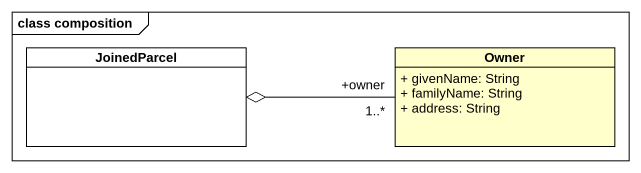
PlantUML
@startuml
mainframe class composition
hide circle
hide empty members
skinparam classAttributeIconSize 0
class JoinedParcel #FFFFFF
class Owner {
  + givenName: String
  + familyName: String
  + address: String
}
Owner "+owner\n1..*" -left-o JoinedParcel
@enduml
